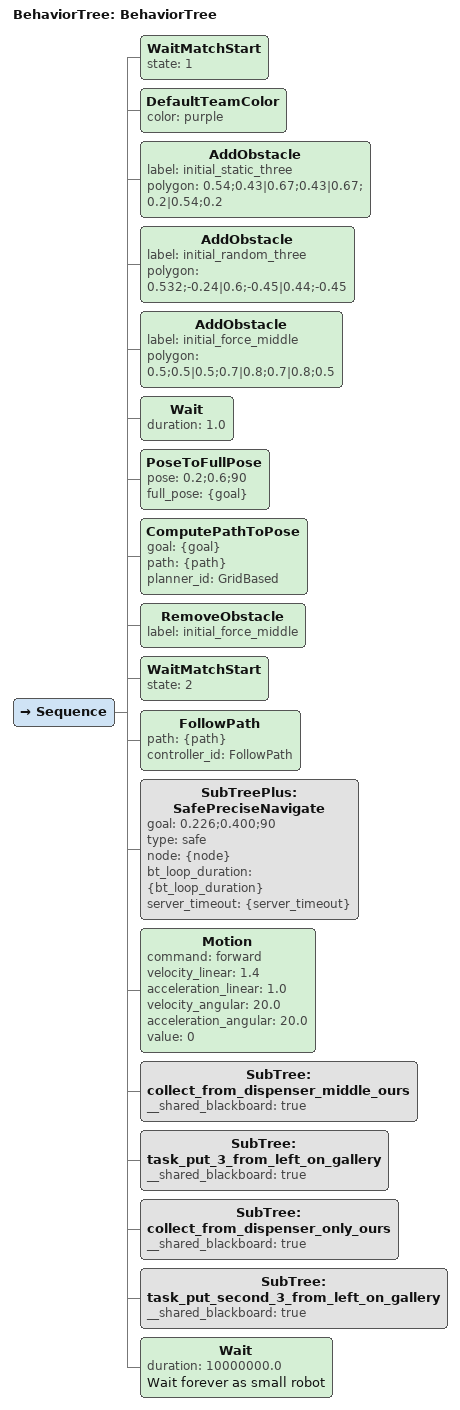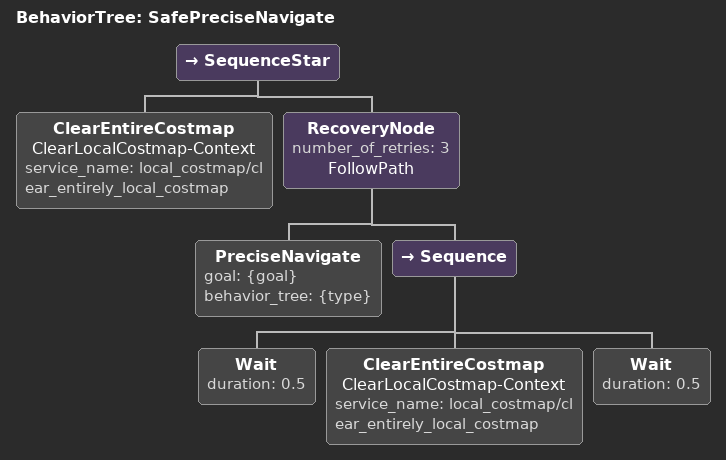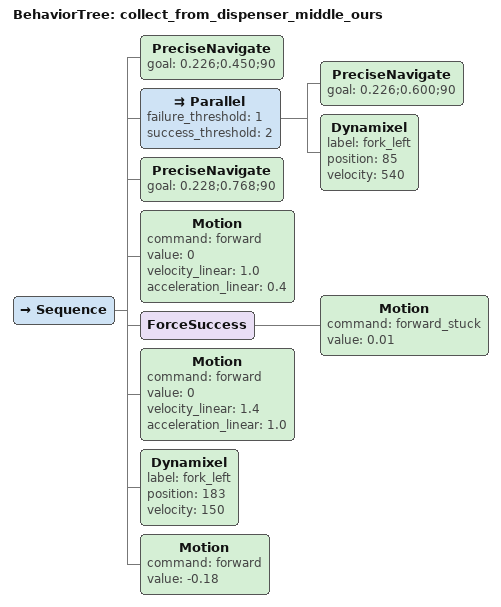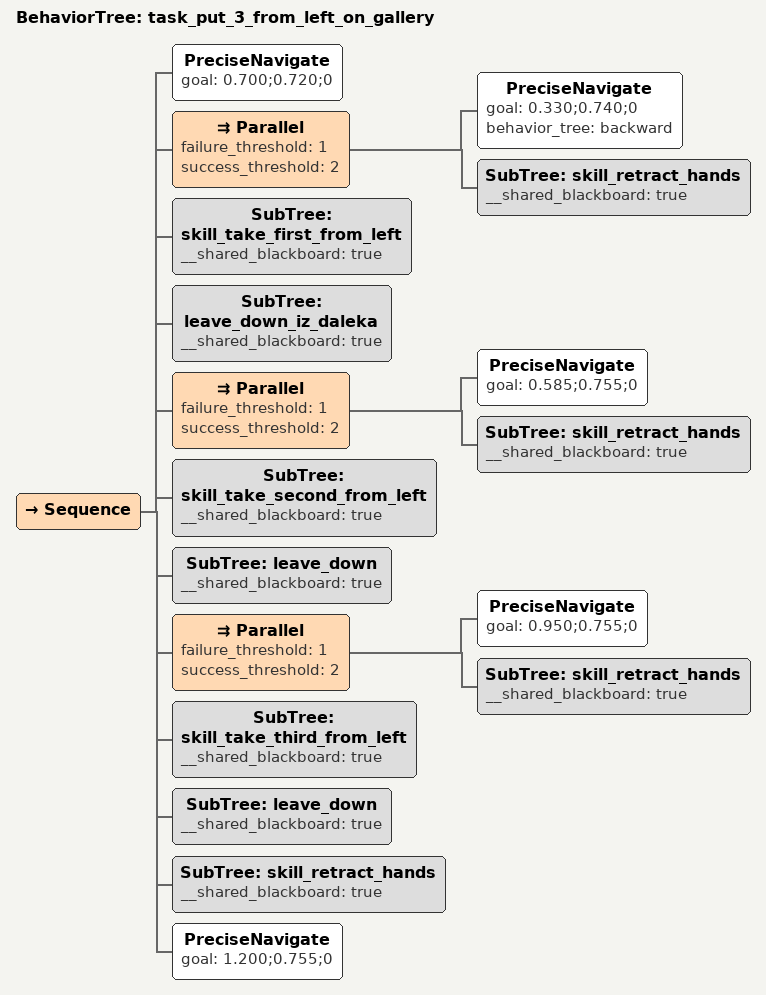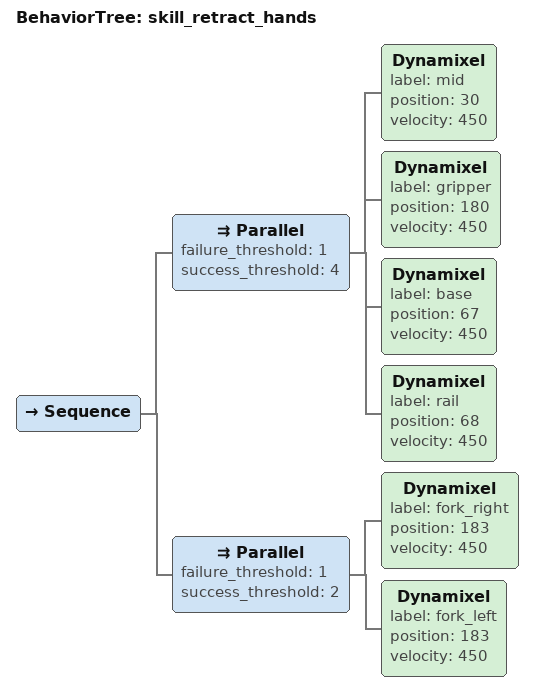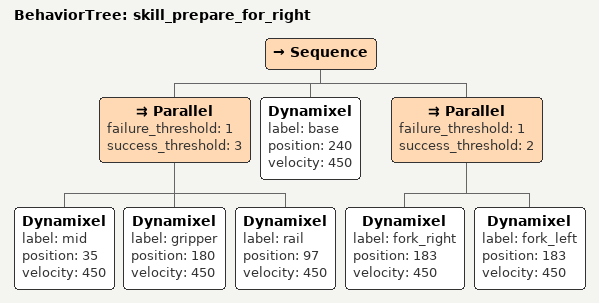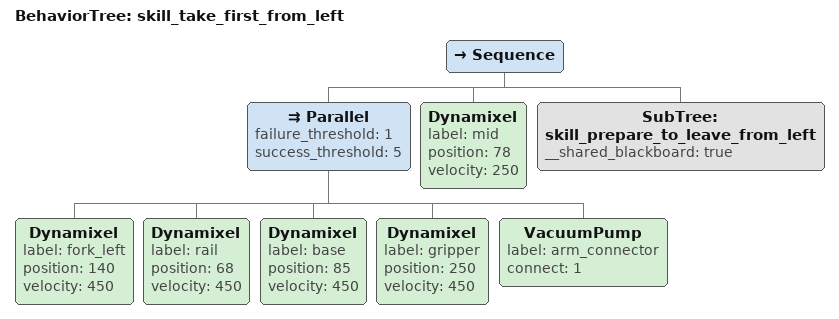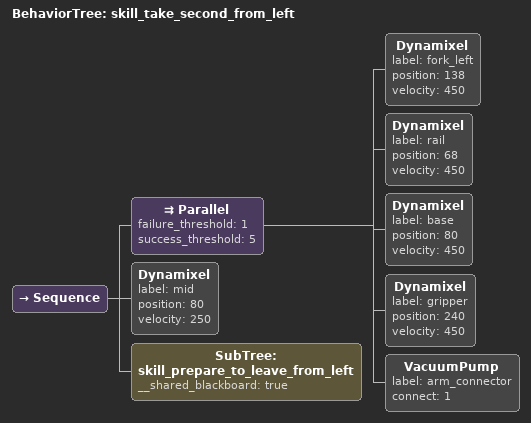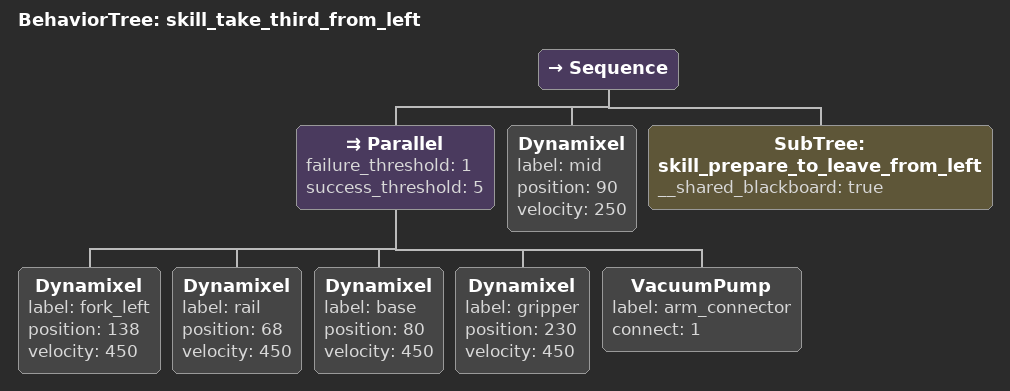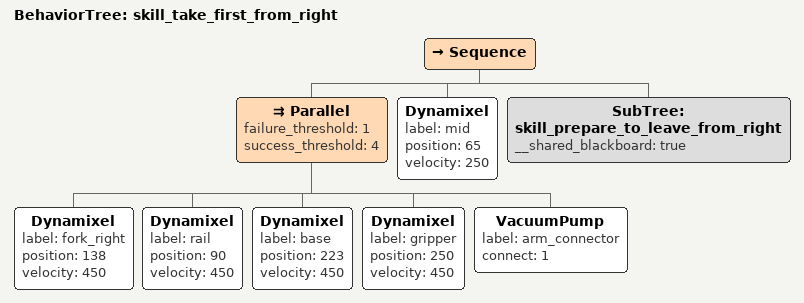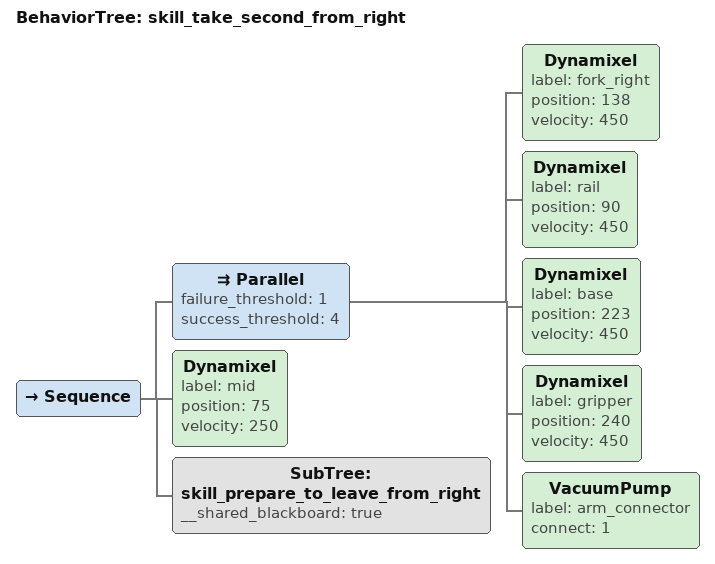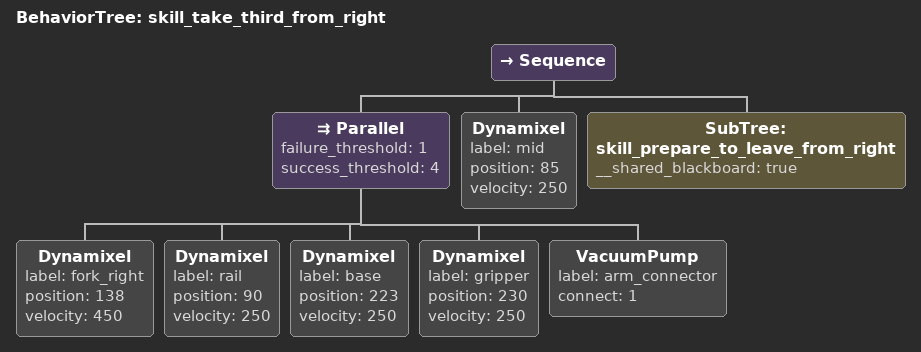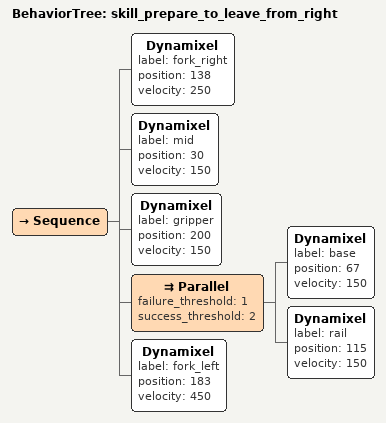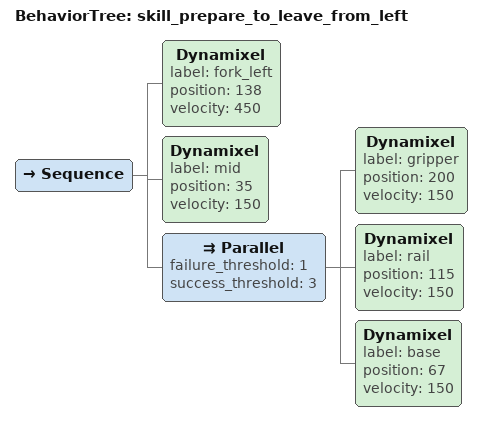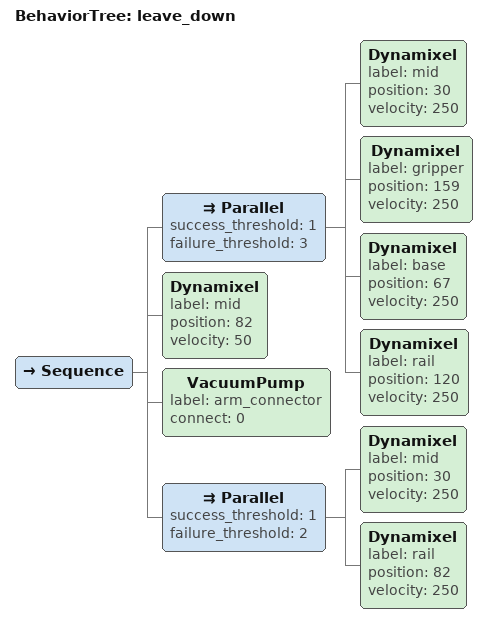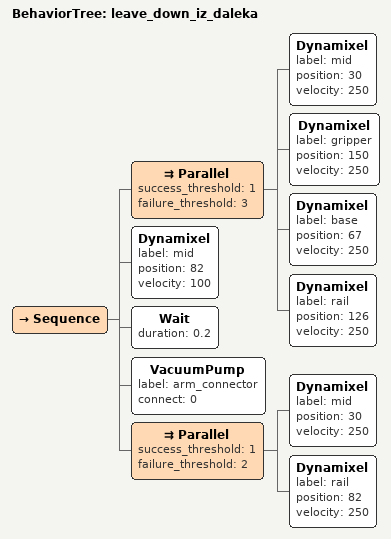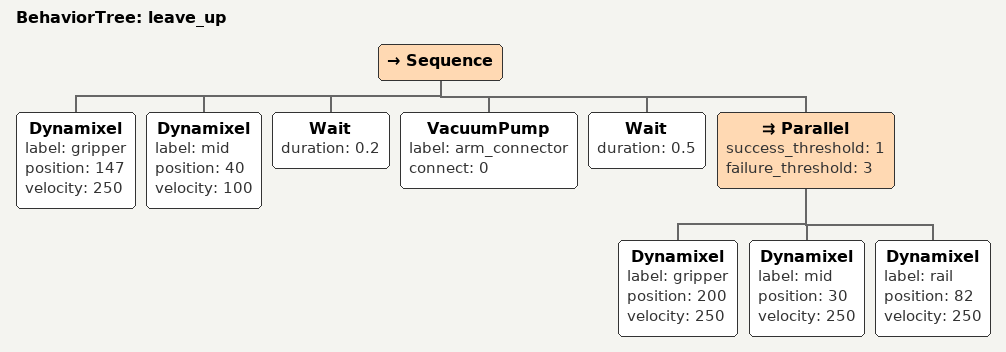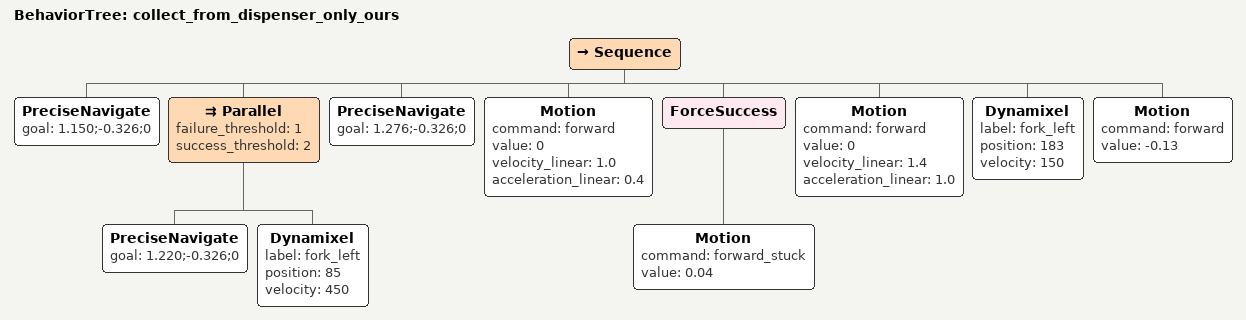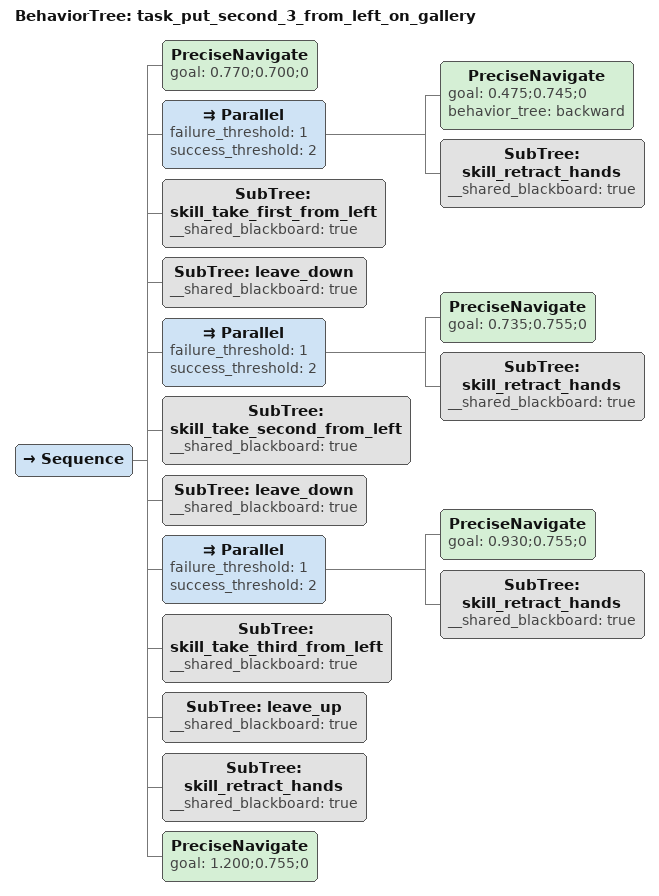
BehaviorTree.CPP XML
<root main_tree_to_execute="BehaviorTree">
    <BehaviorTree ID="BehaviorTree">
        <Sequence>
            <WaitMatchStart state="1" />
            <DefaultTeamColor color="purple" />

            <AddObstacle label="initial_static_three" polygon="0.54;0.43|0.67;0.43|0.67;0.2|0.54;0.2" />
            <AddObstacle label="initial_random_three" polygon="0.532;-0.24|0.6;-0.45|0.44;-0.45" />
            <AddObstacle label="initial_force_middle" polygon="0.5;0.5|0.5;0.7|0.8;0.7|0.8;0.5" />
            <Wait duration="1.0"/>
            <PoseToFullPose pose="0.2;0.6;90" full_pose="{goal}" />
            <ComputePathToPose goal="{goal}" path="{path}" planner_id="GridBased" />

            <RemoveObstacle label="initial_force_middle" />

            <WaitMatchStart state="2" />
            <FollowPath path="{path}" controller_id="FollowPath" />

		    <SubTreePlus ID="SafePreciseNavigate" goal="0.226;0.400;90" type="safe" node="{node}" bt_loop_duration="{bt_loop_duration}" server_timeout="{server_timeout}" />

		    <Motion command="forward" velocity_linear="1.4" acceleration_linear="1.0" velocity_angular="20.0" acceleration_angular="20.0" value="0" />
            <SubTree ID="collect_from_dispenser_middle_ours" __shared_blackboard="true" />
            <SubTree ID="task_put_3_from_left_on_gallery" __shared_blackboard="true" />

            <SubTree ID="collect_from_dispenser_only_ours" __shared_blackboard="true"/>

		    <SubTree ID="task_put_second_3_from_left_on_gallery" __shared_blackboard="true" />

            <Wait duration="10000000.0" name="Wait forever as small robot" />
        </Sequence>
    </BehaviorTree>

    <BehaviorTree ID="SafePreciseNavigate">
        <SequenceStar>
            <ClearEntireCostmap name="ClearLocalCostmap-Context" service_name="local_costmap/clear_entirely_local_costmap" />
            <RecoveryNode number_of_retries="3" name="FollowPath">
                <PreciseNavigate goal="{goal}" behavior_tree="{type}" />
                <Sequence>
                    <Wait duration="0.5" />
                    <ClearEntireCostmap name="ClearLocalCostmap-Context" service_name="local_costmap/clear_entirely_local_costmap" />
                    <Wait duration="0.5" />
                </Sequence>
            </RecoveryNode>
        </SequenceStar>
    </BehaviorTree>

    <BehaviorTree ID="collect_from_dispenser_middle_ours">
        <Sequence>

            <PreciseNavigate goal="0.226;0.450;90"/>
            <Parallel failure_threshold="1" success_threshold="2">
                <PreciseNavigate goal="0.226;0.600;90"/>
                <Dynamixel label="fork_left" position="85" velocity="540"/>
            </Parallel>

            <PreciseNavigate goal="0.228;0.768;90"/>

            <Motion command="forward" value="0" velocity_linear="1.0" acceleration_linear="0.4" />
            <ForceSuccess>
                <Motion command="forward_stuck" value="0.01" /> <!-- Simulacija-->
                </ForceSuccess>
            <Motion command="forward" value="0" velocity_linear="1.4" acceleration_linear="1.0" />

            <Dynamixel label="fork_left" position="183" velocity="150"/>
            <Motion command="forward" value="-0.18" />

        </Sequence>
    </BehaviorTree>

    <BehaviorTree ID="task_put_3_from_left_on_gallery">
        <Sequence>
	    <PreciseNavigate goal="0.700;0.720;0"/>

	    <!-- Ostavljanje pakova -->

	    <Parallel failure_threshold="1" success_threshold="2">
		    <PreciseNavigate goal="0.330;0.740;0" behavior_tree="backward"/>
		    <SubTree ID="skill_retract_hands" __shared_blackboard="true" />
	    </Parallel>
	    <SubTree ID="skill_take_first_from_left" __shared_blackboard="true" />
	    <SubTree ID="leave_down_iz_daleka" __shared_blackboard="true" />

	    <Parallel failure_threshold="1" success_threshold="2">
		    <PreciseNavigate goal="0.585;0.755;0"/>
		    <SubTree ID="skill_retract_hands" __shared_blackboard="true" />
	    </Parallel>
	    <SubTree ID="skill_take_second_from_left" __shared_blackboard="true" />
	    <SubTree ID="leave_down" __shared_blackboard="true" />

	    <Parallel failure_threshold="1" success_threshold="2">
		    <PreciseNavigate goal="0.950;0.755;0"/>
		    <SubTree ID="skill_retract_hands" __shared_blackboard="true" />
	    </Parallel>
	    <SubTree ID="skill_take_third_from_left" __shared_blackboard="true" />
	    <SubTree ID="leave_down" __shared_blackboard="true" />

	    <SubTree ID="skill_retract_hands" __shared_blackboard="true" />

	    <PreciseNavigate goal="1.200;0.755;0"/>

        </Sequence>
    </BehaviorTree>

     <BehaviorTree ID="skill_retract_hands">
        <Sequence>

            <Parallel failure_threshold="1" success_threshold="4">
                <Dynamixel label="mid" position="30" velocity="450"/>
                <Dynamixel label="gripper" position="180" velocity="450"/>
                <Dynamixel label="base" position="67" velocity="450"/>
                <Dynamixel label="rail" position="68" velocity="450"/>
            </Parallel>

            <Parallel failure_threshold="1" success_threshold="2">
		    <Dynamixel label="fork_right" position="183" velocity="450"/>
		    <Dynamixel label="fork_left" position="183" velocity="450"/>
            </Parallel>

        </Sequence>
    </BehaviorTree>

    <BehaviorTree ID="skill_prepare_for_right">
        <Sequence>

            <Parallel failure_threshold="1" success_threshold="3">
                <Dynamixel label="mid" position="35" velocity="450"/>
                <Dynamixel label="gripper" position="180" velocity="450"/>
                <Dynamixel label="rail" position="97" velocity="450"/>
            </Parallel>

	    <Dynamixel label="base" position="240" velocity="450"/>

            <Parallel failure_threshold="1" success_threshold="2">
		    <Dynamixel label="fork_right" position="183" velocity="450"/>
		    <Dynamixel label="fork_left" position="183" velocity="450"/>
            </Parallel>

        </Sequence>
    </BehaviorTree>

    <BehaviorTree ID="skill_take_first_from_left">
        <Sequence>

            <Parallel failure_threshold="1" success_threshold="5">
		    <Dynamixel label="fork_left" position="140" velocity="450"/>
		    <Dynamixel label="rail" position="68" velocity="450"/>
		    <Dynamixel label="base" position="85" velocity="450"/>
		    <Dynamixel label="gripper" position="250" velocity="450"/>
		    <VacuumPump label="arm_connector" connect="1"/>
            </Parallel>

            <Dynamixel label="mid" position="78" velocity="250"/>

            <SubTree ID="skill_prepare_to_leave_from_left" __shared_blackboard="true" />

        </Sequence>
    </BehaviorTree>

    <BehaviorTree ID="skill_take_second_from_left">
        <Sequence>
            <Parallel failure_threshold="1" success_threshold="5">
		    <Dynamixel label="fork_left" position="138" velocity="450"/>
		    <Dynamixel label="rail" position="68" velocity="450"/>
		    <Dynamixel label="base" position="80" velocity="450"/>
		    <Dynamixel label="gripper" position="240" velocity="450"/>
		    <VacuumPump label="arm_connector" connect="1"/>
            </Parallel>

            <Dynamixel label="mid" position="80" velocity="250"/>

	    <SubTree ID="skill_prepare_to_leave_from_left" __shared_blackboard="true" />
        </Sequence>
    </BehaviorTree>

    <BehaviorTree ID="skill_take_third_from_left">
        <Sequence>
            <Parallel failure_threshold="1" success_threshold="5">
		    <Dynamixel label="fork_left" position="138" velocity="450"/>
		    <Dynamixel label="rail" position="68" velocity="450"/>
		    <Dynamixel label="base" position="80" velocity="450"/>
		    <Dynamixel label="gripper" position="230" velocity="450"/>
		    <VacuumPump label="arm_connector" connect="1"/>
            </Parallel>

            <Dynamixel label="mid" position="90" velocity="250"/>

	    <SubTree ID="skill_prepare_to_leave_from_left" __shared_blackboard="true" />

        </Sequence>
    </BehaviorTree>

    <BehaviorTree ID="skill_take_first_from_right">
        <Sequence>

            <Parallel failure_threshold="1" success_threshold="4">
		    <Dynamixel label="fork_right" position="138" velocity="450"/>
		    <Dynamixel label="rail" position="90" velocity="450"/>
		    <Dynamixel label="base" position="223" velocity="450"/>
		    <Dynamixel label="gripper" position="250" velocity="450"/>
		    <VacuumPump label="arm_connector" connect="1"/>
            </Parallel>

            <Dynamixel label="mid" position="65" velocity="250"/>

	    <SubTree ID="skill_prepare_to_leave_from_right" __shared_blackboard="true" />

        </Sequence>
    </BehaviorTree>

    <BehaviorTree ID="skill_take_second_from_right">
        <Sequence>

            <Parallel failure_threshold="1" success_threshold="4">
		    <Dynamixel label="fork_right" position="138" velocity="450"/>
		    <Dynamixel label="rail" position="90" velocity="450"/>
		    <Dynamixel label="base" position="223" velocity="450"/>
		    <Dynamixel label="gripper" position="240" velocity="450"/>
		    <VacuumPump label="arm_connector" connect="1"/>
            </Parallel>

            <Dynamixel label="mid" position="75" velocity="250"/>

	    <SubTree ID="skill_prepare_to_leave_from_right" __shared_blackboard="true" />

        </Sequence>
    </BehaviorTree>

    <BehaviorTree ID="skill_take_third_from_right">
        <Sequence>

            <Parallel failure_threshold="1" success_threshold="4">
		    <Dynamixel label="fork_right" position="138" velocity="450"/>
		    <Dynamixel label="rail" position="90" velocity="250"/>
		    <Dynamixel label="base" position="223" velocity="250"/>
		    <Dynamixel label="gripper" position="230" velocity="250"/>
		    <VacuumPump label="arm_connector" connect="1"/>
            </Parallel>

            <Dynamixel label="mid" position="85" velocity="250"/>

	    <SubTree ID="skill_prepare_to_leave_from_right" __shared_blackboard="true" />

        </Sequence>
    </BehaviorTree>

    <BehaviorTree ID="skill_prepare_to_leave_from_right">
        <Sequence>
	    <Dynamixel label="fork_right" position="138" velocity="250"/>

	    <Dynamixel label="mid" position="30" velocity="150"/>
	    <Dynamixel label="gripper" position="200" velocity="150"/>

            <Parallel failure_threshold="1" success_threshold="2">
		    <Dynamixel label="base" position="67" velocity="150"/>
		    <Dynamixel label="rail" position="115" velocity="150"/>
            </Parallel>

	    <Dynamixel label="fork_left" position="183" velocity="450"/>
        </Sequence>
    </BehaviorTree>

    <BehaviorTree ID="skill_prepare_to_leave_from_left">
        <Sequence>
	    <Dynamixel label="fork_left" position="138" velocity="450"/>

	    <Dynamixel label="mid" position="35" velocity="150"/>
            <Parallel failure_threshold="1" success_threshold="3">
		    <Dynamixel label="gripper" position="200" velocity="150"/>
		    <Dynamixel label="rail" position="115" velocity="150"/>
		    <Dynamixel label="base" position="67" velocity="150"/>
            </Parallel>
        </Sequence>
    </BehaviorTree>

    <BehaviorTree ID="leave_down">
        <Sequence>

	    <Parallel success_threshold="1" failure_threshold="3">
		    <Dynamixel label="mid" position="30" velocity="250"/>
		    <Dynamixel label="gripper" position="159" velocity="250"/>
		    <Dynamixel label="base" position="67" velocity="250"/>
	 	    <Dynamixel label="rail" position="120" velocity="250"/>
	    </Parallel>
	    <Dynamixel label="mid" position="82" velocity="50"/>
	    <!--Motion command="forward" value="-0.010" /-->
	    <VacuumPump label="arm_connector" connect="0"/>

	    <Parallel success_threshold="1" failure_threshold="2">
		    <Dynamixel label="mid" position="30" velocity="250"/>
		    <Dynamixel label="rail" position="82" velocity="250"/>
	    </Parallel>

        </Sequence>
    </BehaviorTree>

    <BehaviorTree ID="leave_down_iz_daleka">
        <Sequence>

	    <Parallel success_threshold="1" failure_threshold="3">
		    <Dynamixel label="mid" position="30" velocity="250"/>
		    <Dynamixel label="gripper" position="150" velocity="250"/>
		    <Dynamixel label="base" position="67" velocity="250"/>
		    <Dynamixel label="rail" position="126" velocity="250"/>
	    </Parallel>
	    <Dynamixel label="mid" position="82" velocity="100"/>
	    <Wait duration="0.2" />
	    <VacuumPump label="arm_connector" connect="0"/>

	    <Parallel success_threshold="1" failure_threshold="2">
		    <Dynamixel label="mid" position="30" velocity="250"/>
		    <Dynamixel label="rail" position="82" velocity="250"/>
	    </Parallel>

        </Sequence>
    </BehaviorTree>

    <BehaviorTree ID="leave_up">
        <Sequence>

	    <Dynamixel label="gripper" position="147" velocity="250"/>
	    <Dynamixel label="mid" position="40" velocity="100"/>

            <Wait duration="0.2" />
	    <VacuumPump label="arm_connector" connect="0"/>
            <Wait duration="0.5" />

	    <Parallel success_threshold="1" failure_threshold="3">

		    <Dynamixel label="gripper" position="200" velocity="250"/>
		    <Dynamixel label="mid" position="30" velocity="250"/>
		    <Dynamixel label="rail" position="82" velocity="250"/>
            </Parallel>

        </Sequence>
    </BehaviorTree>

    <BehaviorTree ID="collect_from_dispenser_only_ours">
        <Sequence>

	    <PreciseNavigate goal="1.150;-0.326;0"/>
	    <Parallel failure_threshold="1" success_threshold="2">
		    <PreciseNavigate goal="1.220;-0.326;0"/>
		    <Dynamixel label="fork_left" position="85" velocity="450"/>
	    </Parallel>

	    <PreciseNavigate goal="1.276;-0.326;0"/>

	    <Motion command="forward" value="0" velocity_linear="1.0" acceleration_linear="0.4" />
	    <ForceSuccess>
		    <Motion command="forward_stuck" value="0.04" />
            </ForceSuccess>
	    <Motion command="forward" value="0" velocity_linear="1.4" acceleration_linear="1.0" />

	    <Dynamixel label="fork_left" position="183" velocity="150"/>
	    <Motion command="forward" value="-0.13" />

        </Sequence>
    </BehaviorTree>

    <BehaviorTree ID="task_put_second_3_from_left_on_gallery">
        <Sequence>
	    <PreciseNavigate goal="0.770;0.700;0"/>

	    <Parallel failure_threshold="1" success_threshold="2">
		    <PreciseNavigate goal="0.475;0.745;0" behavior_tree="backward"/>
		    <SubTree ID="skill_retract_hands" __shared_blackboard="true" />
	    </Parallel>
	    <SubTree ID="skill_take_first_from_left" __shared_blackboard="true" />
	    <SubTree ID="leave_down" __shared_blackboard="true" />

	    <Parallel failure_threshold="1" success_threshold="2">
		    <PreciseNavigate goal="0.735;0.755;0"/>
		    <SubTree ID="skill_retract_hands" __shared_blackboard="true" />
	    </Parallel>
	    <SubTree ID="skill_take_second_from_left" __shared_blackboard="true" />
	    <SubTree ID="leave_down" __shared_blackboard="true" />

	    <Parallel failure_threshold="1" success_threshold="2">
		    <PreciseNavigate goal="0.930;0.755;0"/>
		    <SubTree ID="skill_retract_hands" __shared_blackboard="true" />
	    </Parallel>
	    <SubTree ID="skill_take_third_from_left" __shared_blackboard="true" />
	    <SubTree ID="leave_up" __shared_blackboard="true" />

	    <SubTree ID="skill_retract_hands" __shared_blackboard="true" />

	    <PreciseNavigate goal="1.200;0.755;0"/>

        </Sequence>
    </BehaviorTree>
</root>
